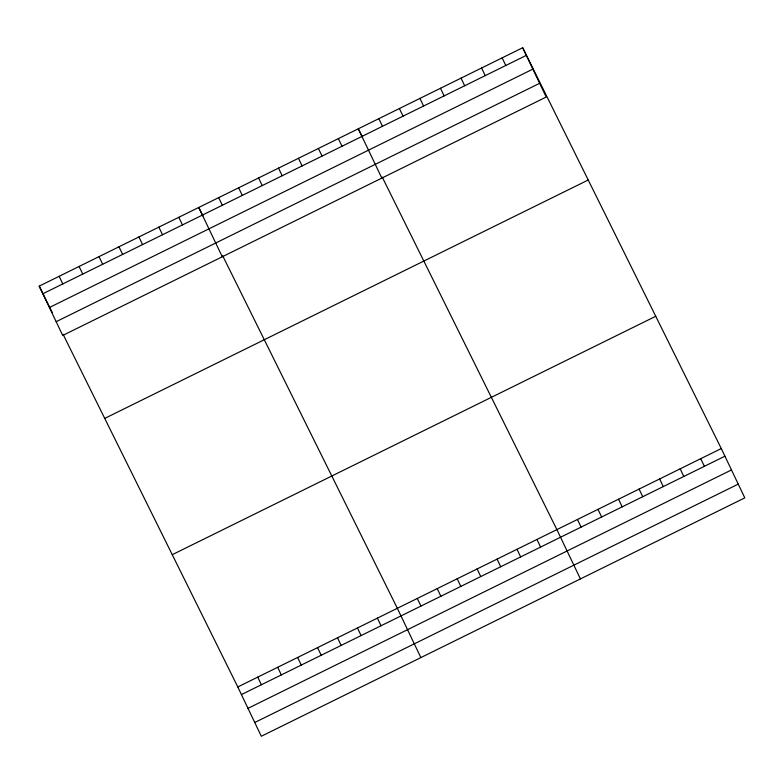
<?xml version="1.0" encoding="UTF-8"?>
<svg xmlns="http://www.w3.org/2000/svg" width="784" height="784" viewBox="0 0 784 784"><rect width="100%" height="100%" fill="white"/><g stroke="black" fill="none" stroke-linecap="round" stroke-linejoin="round"><path stroke-width="1.18" d="M522.693 47.736L546.203 97.04L62.72 335.444L39.2 286.131L522.693 47.736L721.28 448.556L744.8 497.869L261.307 736.264L237.797 686.96L63.122 334.425M42.836 293.765L526.329 55.37M49.402 307.514L532.885 69.119M56.154 321.685L539.647 83.29M104.733 418.401L588.225 180.006M172.255 554.69L655.747 316.285M237.797 686.96L721.28 448.556M241.433 694.585L724.926 456.19M247.989 708.344L731.482 469.939M254.751 722.505L738.244 484.11M362.463 137.19L358.298 128.792L381.818 178.095M382.229 177.086L556.895 529.612L580.415 578.915M202.909 215.865L198.754 207.466L222.274 256.77M222.676 255.751L397.341 608.286L420.861 657.59M39.2 286.131L48.04 303.976M48.559 305.035L52.205 312.375M700.729 458.689L704.375 466.323M502.142 57.869L505.778 65.503M680.189 468.822L683.824 476.456M481.592 68.002L485.227 75.636M659.638 478.955L663.274 486.59M461.041 78.135L464.687 85.77M639.087 489.089L642.733 496.723M440.5 88.269L444.136 95.893M618.537 499.222L622.182 506.846M419.95 98.402L423.585 106.026M597.996 509.355L601.632 516.979M399.399 108.525L403.035 116.159M577.445 519.478L581.081 527.113M378.848 118.658L382.494 126.293M536.952 539.451L540.588 547.075M338.355 138.631L342 146.255M517.009 549.28L520.645 556.914M318.412 148.46L322.057 156.094M497.066 559.119L500.702 566.744M298.469 158.29L302.114 165.924M477.123 568.949L480.759 576.583M278.526 168.129L282.171 175.763M457.18 578.788L460.816 586.412M258.583 177.958L262.219 185.592M437.237 588.617L440.873 596.252M238.64 187.797L242.276 195.432M417.294 598.447L420.93 606.081M218.697 197.627L222.333 205.261M377.398 618.115L381.044 625.75M178.811 217.295L182.447 224.93M357.455 627.955L361.101 635.589M158.868 227.135L162.504 234.759M337.512 637.784L341.158 645.418M138.915 236.964L142.561 244.598M317.569 647.623L321.205 655.248M118.972 246.803L122.618 254.428M297.626 657.453L301.262 665.087M99.029 256.633L102.675 264.267M277.683 667.292L281.319 674.916M79.086 266.472L82.732 274.096M257.74 677.121L261.376 684.755M59.143 276.301L62.789 283.935"/></g></svg>
